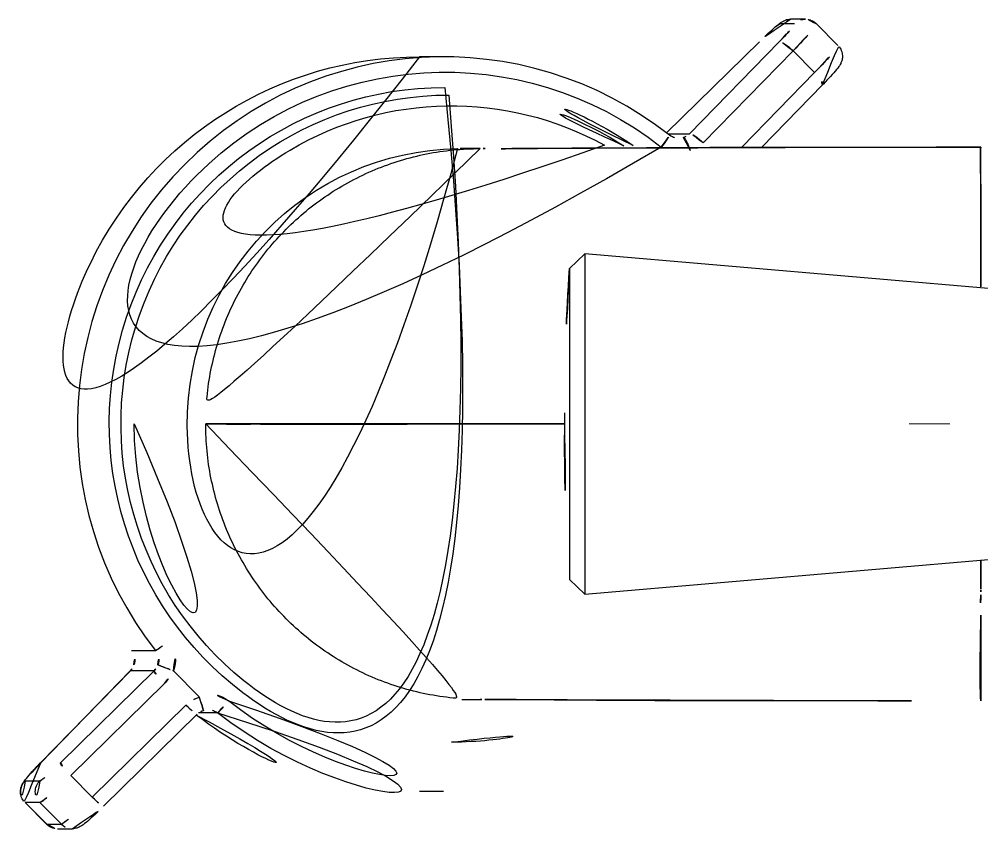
# Model space of a CAD drawing. Extents: x 16296677672 to 16296678106, y -37409616503 to -37409616185.
# Drawn here: x 16296677874.61 to 16296677906.05, y -37409616289.19 to -37409616262.74 of the extents above; entities that cross this region are included whole.
import ezdxf

# ---------------------------------------------------------------- set-up
doc = ezdxf.new("R2010")
doc.units = 0
doc.header["$LTSCALE"] = 10
doc.header["$MEASUREMENT"] = 0
doc.linetypes.add('CENTER', pattern=[2, 1.25, -0.25, 0.25, -0.25])
doc.layers.add('DIM & TEXT', color=4, linetype='CONTINUOUS', lineweight=9)
doc.layers.add('DWG', color=7, linetype='CONTINUOUS')

msp = doc.modelspace()

# ---------------------------------------------------------------- linework, layer by layer
at = {"layer": 'DIM & TEXT', "color": 1, "linetype": 'CENTER'}
msp.add_line((16296678000.009661, -37409616275.965424), (16296677903.68092, -37409616275.965424), dxfattribs=at)
at = {"layer": 'DWG', "color": 0}
for p, q in [((16296677899.936741, -37409616262.883949), (16296677899.460991, -37409616262.883949)), ((16296677900.28895, -37409616262.737503), (16296677899.8132, -37409616262.737503)), ((16296677900.647209, -37409616262.885971), (16296677900.641159, -37409616262.883949)), ((16296677901.351629, -37409616263.593079), (16296677900.647209, -37409616262.885971)), ((16296677898.78801, -37409616263.471893), (16296677895.756451, -37409616266.453537)), ((16296677898.786409, -37409616263.474808), (16296677895.757191, -37409616266.454163)), ((16296677896.49881, -37409616266.483353), (16296677899.434099, -37409616263.474808)), ((16296677898.78801, -37409616263.471893), (16296677898.786409, -37409616263.474808)), ((16296677888.468201, -37409616263.965424), (16296677887.6838, -37409616263.965424)), ((16296677899.887199, -37409616263.770233), (16296677896.9519, -37409616266.778793)), ((16296677900.59161, -37409616264.477341), (16296677899.887199, -37409616263.770233)), ((16296677898.21196, -37409616266.916382), (16296677900.59161, -37409616264.477341)), ((16296677898.86729, -37409616266.915413), (16296677900.84861, -37409616264.884644)), ((16296677895.79483, -37409616266.483353), (16296677896.49881, -37409616266.483353)), ((16296677889.667231, -37409616266.965424), (16296677889.064369, -37409616266.965424)), ((16296677893.088949, -37409616270.400574), (16296677892.584181, -37409616270.884506)), ((16296677915.796591, -37409616272.365227), (16296677893.088949, -37409616270.400574)), ((16296677893.088949, -37409616270.400574), (16296677893.088949, -37409616281.530281)), ((16296677892.584181, -37409616270.884506), (16296677892.584181, -37409616281.046333)), ((16296677892.422819, -37409616275.603683), (16296677892.422819, -37409616276.327164)), ((16296677893.088949, -37409616281.530281), (16296677915.79727, -37409616279.565552)), ((16296677892.584181, -37409616281.046333), (16296677893.088949, -37409616281.530281)), ((16296677878.277531, -37409616283.371147), (16296677879.061939, -37409616283.371147)), ((16296677878.238689, -37409616284.037666), (16296677875.3034, -37409616287.046211)), ((16296677878.24437, -37409616284.033279), (16296677875.309071, -37409616287.041817)), ((16296677875.95676, -37409616287.041817), (16296677879.015659, -37409616284.033279)), ((16296677878.24437, -37409616284.033279), (16296677878.238689, -37409616284.037666)), ((16296677879.015659, -37409616284.033279), (16296677878.24437, -37409616284.033279)), ((16296677879.64476, -37409616284.035088), (16296677880.47282, -37409616284.866318)), ((16296677879.352949, -37409616284.444962), (16296677876.29405, -37409616287.453506)), ((16296677889.064369, -37409616284.965424), (16296677889.667231, -37409616284.965424)), ((16296677876.99847, -37409616288.160606), (16296677880.057369, -37409616285.152061)), ((16296677877.363991, -37409616288.458961), (16296677880.42289, -37409616285.450417)), ((16296677880.42289, -37409616285.450417), (16296677880.4245, -37409616285.447487)), ((16296677881.090651, -37409616285.407623), (16296677880.47105, -37409616285.407623)), ((16296677875.309071, -37409616287.041817), (16296677875.3034, -37409616287.046211)), ((16296677876.29405, -37409616287.453506), (16296677876.99847, -37409616288.160606)), ((16296677874.806431, -37409616287.632683), (16296677875.282181, -37409616287.632683)), ((16296677887.6838, -37409616287.965424), (16296677888.468201, -37409616287.965424)), ((16296677874.800369, -37409616288.337769), (16296677875.504789, -37409616289.044884)), ((16296677874.800369, -37409616288.337769), (16296677874.806431, -37409616288.33979)), ((16296677874.806431, -37409616288.33979), (16296677875.510851, -37409616289.046898)), ((16296677875.282181, -37409616288.33979), (16296677874.806431, -37409616288.33979)), ((16296677875.282181, -37409616288.33979), (16296677875.986601, -37409616289.046898)), ((16296677875.504789, -37409616289.044884), (16296677875.510851, -37409616289.046898)), ((16296677875.510851, -37409616289.046898), (16296677875.986601, -37409616289.046898)), ((16296677875.86306, -37409616289.193336), (16296677876.33881, -37409616289.193336))]:
    msp.add_line(p, q, dxfattribs=at)
for centre, start, end in [((16296677961.51082, -37409616275.603683), 176.08330291, 180), ((16296677961.51082, -37409616276.327164), 180, 183.91669709)]:
    msp.add_arc(centre, 69.088, start, end, dxfattribs=at)
for centre, major_axis, ratio, start_param, end_param in [((16296677888.468201, -37409616275.965424), (0, -12), 0.996194698, 2.476484373, 5.377497261), ((16296677898.75658, -37409616263.591057), (-0.708453, -0.705758), 0.061628417, 3.203377741, 4.609025391), ((16296677899.23233, -37409616263.591057), (-0.708453, -0.705758), 0.061628417, 1.797730092, 3.203377741), ((16296677899.8132, -37409616263.237503), (0, 0.5), 0.996194698, 6.283184516, 7.068583471), ((16296677899.58453, -37409616263.944611), (1.06268, 1.058636), 0.061628417, 4.939322745, 6.28316951), ((16296677900.28895, -37409616263.237503), (0, 0.5), 0.996194698, 6.283184516, 7.068583471), ((16296677900.28895, -37409616263.237503), (0, 0.5), 0.996194698, 5.497787144, 6.283186098), ((16296677888.51178, -37409616275.965424), (0, 11.5), 0.996194698, 5.618077026, 8.519089915), ((16296677899.78631, -37409616263.828362), (0.357883, -0.34917), 0.224563295, 1.507510399, 3.078306726), ((16296677900.28895, -37409616264.651718), (-1.06268, -1.058636), 0.061628417, 1.797730092, 3.141576856), ((16296677887.6838, -37409616275.965424), (0, 12), 0.996194698, 0.000039545, 2.235904608), ((16296677900.490721, -37409616264.535469), (0.357883, -0.34917), 0.224563295, 0.000010678, 1.507510399), ((16296677888.51178, -37409616275.965424), (0, 11), 0.996194698, 0, 3.74399304), ((16296677888.64468, -37409616275.965424), (0, 10.75), 0.996194698, 0, 3.699814437), ((16296677888.728621, -37409616275.965424), (0, -10.4), 0.996194698, 2.638348764, 4.71238892), ((16296677888.64468, -37409616275.965424), (0, 10.75), 0.996194698, 5.720152997, 6.283185307), ((16296677888.51178, -37409616275.965424), (0, 11), 0.996194698, 5.687460816, 6.283185307), ((16296677896.851021, -37409616266.836906), (0.357883, -0.34917), 0.224563295, 1.507510399, 3.078306726), ((16296677895.538361, -37409616266.916649), (0.3093, 0.392853), 0.068578493, 4.766329737, 6.337126064), ((16296677896.153151, -37409616266.129799), (0, 0.5), 0.996194698, 2.476484373, 3.459043852), ((16296677896.146601, -37409616266.129799), (0.174746, -0.470501), 0.968264327, 6.255419026, 6.723365991), ((16296677889.064369, -37409616275.965424), (0, -9), 0.996194698, 3.1566134, 6.283185307), ((16296677889.064369, -37409616275.965424), (0, -9), 0.996194698, 3.141592691, 3.1566134), ((16296677888.728621, -37409616275.965424), (0, -10.4), 0.996194698, 4.712389016, 6.283185307), ((16296677879.453859, -37409616283.062576), (-0.393995, -0.307844), 0.053787673, 0.068732015, 1.639528342), ((16296677878.713579, -37409616283.679733), (0, -1), 0.996194698, 1.207494444, 2.235904608), ((16296677877.885599, -37409616283.679733), (0, 0.5), 0.996194698, 4.394937782, 5.377497261), ((16296677878.67001, -37409616283.679733), (0, -0.5), 0.996194698, 1.253345128, 2.235904608), ((16296677877.89216, -37409616283.679733), (0.174746, -0.470501), 0.968264327, 0.440180683, 0.908127648), ((16296677879.36787, -37409616284.386833), (-0.350607, 0.356475), 0.102983504, 0.061997552, 1.632793878), ((16296677878.66345, -37409616283.679733), (-0.462512, -0.216876), 0.974063908, 1.907542301, 2.375489266), ((16296677878.64854, -37409616283.737846), (-0.884829, -0.485587), 0.98797479, 1.849159951, 2.353946184), ((16296677880.761789, -37409616285.859169), (-0.884829, -0.485587), 0.98797479, 4.485966373, 4.990752605), ((16296677880.82683, -37409616285.801048), (0, -1), 0.996194698, 2.476484373, 3.504894537), ((16296677888.51178, -37409616275.965424), (0, 11.5), 0.996194698, 2.476484373, 3.803924399), ((16296677880.07229, -37409616285.093941), (-0.350607, 0.356475), 0.102983504, 1.632793878, 3.141568271), ((16296677880.776699, -37409616285.801048), (-0.462512, -0.216876), 0.974063908, 4.58118799, 5.049134955), ((16296677880.783251, -37409616285.801048), (0, -0.5), 0.996194698, 2.476484373, 3.459043852), ((16296677881.39805, -37409616285.014198), (0.3093, 0.392853), 0.068578493, 3.19553341, 4.766329737), ((16296677887.6838, -37409616275.965424), (0, 12), 0.996194698, 2.485957953, 3.141632198), ((16296677888.468201, -37409616275.965424), (0, -12), 0.996194698, 5.618077026, 6.999049851), ((16296677888.728621, -37409616275.965424), (0, -10.4), 0.996194698, 0, 0.502556666), ((16296677875.510851, -37409616286.925583), (-0.708453, -0.705758), 0.061628417, 4.939322745, 6.344970395), ((16296677876.308969, -37409616287.395378), (-0.350607, 0.356475), 0.102983504, 0.061997552, 1.632793878), ((16296677875.986601, -37409616286.925583), (-0.708453, -0.705758), 0.061628417, 0.061785088, 1.467432737), ((16296677875.15864, -37409616287.986237), (0, 0.5), 0.996194698, 0.785398163, 2.35619449), ((16296677875.63439, -37409616287.986237), (0, 0.5), 0.996194698, 0.785398163, 2.35619449), ((16296677876.33881, -37409616287.279129), (1.06268, 1.058636), 0.061628417, 3.203377741, 4.609025391), ((16296677877.01339, -37409616288.102493), (-0.350607, 0.356475), 0.102983504, 1.632793878, 3.141568271), ((16296677877.043221, -37409616287.986237), (-1.06268, -1.058636), 0.061628417, 0.061785088, 1.467432737), ((16296677875.86306, -37409616288.693336), (0, 0.5), 0.996194698, 2.35619449, 3.141593445), ((16296677876.33881, -37409616288.693336), (0, 0.5), 0.996194698, 2.35619449, 3.144831767)]:
    msp.add_ellipse(centre, major_axis=major_axis, ratio=ratio, start_param=start_param, end_param=end_param, dxfattribs=at)
for points, knots in [([(16296677899.8132, -37409616262.737503), (16296677899.75675, -37409616262.739777), (16296677899.67614, -37409616262.751106), (16296677899.58094, -37409616262.790337), (16296677899.513371, -37409616262.828331), (16296677899.415279, -37409616262.896446), (16296677899.265631, -37409616263.02137), (16296677899.02363, -37409616263.243042), (16296677898.861561, -37409616263.39959), (16296677898.78801, -37409616263.471893)], [0, 0, 0, 0, 0.099485616, 0.158964872, 0.220172586, 0.313944886, 0.573540286, 0.816602252, 1, 1, 1, 1]), ([(16296677900.64127, -37409616262.891006), (16296677900.615299, -37409616262.860153), (16296677900.54711, -37409616262.797211), (16296677900.41881, -37409616262.748253), (16296677900.328171, -37409616262.737534), (16296677900.28895, -37409616262.737503)], [0, 0, 0, 0, 0.29412579, 0.705804519, 1, 1, 1, 1]), ([(16296677900.84861, -37409616264.884644), (16296677900.899891, -37409616264.832069), (16296677901.03549, -37409616264.691177), (16296677901.238689, -37409616264.468887), (16296677901.358061, -37409616264.324608), (16296677901.434999, -37409616264.207932), (16296677901.483801, -37409616264.090874), (16296677901.50633, -37409616263.955162), (16296677901.483681, -37409616263.795692), (16296677901.42206, -37409616263.661942), (16296677901.357121, -37409616263.604424), (16296677901.334551, -37409616263.588051)], [0, 0, 0, 0, 0.114560267, 0.321718393, 0.548859128, 0.645353023, 0.706151652, 0.779284716, 0.863887437, 0.957581166, 1, 1, 1, 1]), ([(16296677896.530399, -37409616267.032562), (16296677896.52026, -37409616267.002792), (16296677896.50989, -37409616266.97377), (16296677896.493999, -37409616266.93132), (16296677896.488649, -37409616266.917351), (16296677896.47784, -37409616266.889778), (16296677896.472349, -37409616266.876106), (16296677896.455999, -37409616266.836411), (16296677896.445221, -37409616266.811531), (16296677896.429239, -37409616266.776558), (16296677896.423941, -37409616266.765289), (16296677896.413401, -37409616266.743561), (16296677896.408199, -37409616266.73317), (16296677896.392981, -37409616266.703819), (16296677896.38328, -37409616266.686493), (16296677896.3694, -37409616266.663834), (16296677896.364861, -37409616266.656799), (16296677896.356119, -37409616266.644073), (16296677896.351931, -37409616266.638367), (16296677896.33989, -37409616266.623268), (16296677896.332581, -37409616266.615807), (16296677896.32267, -37409616266.608582), (16296677896.31955, -37409616266.60685), (16296677896.315201, -37409616266.605309), (16296677896.31311, -37409616266.60479), (16296677896.31114, -37409616266.604683), (16296677896.30986, -37409616266.604683), (16296677896.30924, -37409616266.604729), (16296677896.30863, -37409616266.604813)], [0, 0, 0, 0, 0.125, 0.125, 0.1875, 0.1875, 0.25, 0.25, 0.375, 0.375, 0.4375, 0.4375, 0.5, 0.5, 0.625, 0.625, 0.6875, 0.6875, 0.75, 0.75, 0.875, 0.875, 0.9375, 0.9375, 0.96875, 0.984375, 0.984375, 1, 1, 1, 1]), ([(16296677889.667231, -37409616266.965424), (16296677889.373831, -37409616266.965424), (16296677889.080429, -37409616266.979889), (16296677888.496441, -37409616267.037628), (16296677888.20587, -37409616267.080887), (16296677887.630329, -37409616267.195824), (16296677887.345381, -37409616267.267464), (16296677886.78384, -37409616267.438454), (16296677886.507259, -37409616267.537804), (16296677885.96512, -37409616267.763206), (16296677885.43401, -37409616268.015373), (16296677884.67812, -37409616268.470169), (16296677883.97028, -37409616268.997147), (16296677883.317301, -37409616269.591232), (16296677882.72547, -37409616270.246696), (16296677882.2005, -37409616270.957253), (16296677881.747431, -37409616271.716026), (16296677881.496241, -37409616272.249168), (16296677881.271681, -37409616272.793381), (16296677881.17271, -37409616273.071022), (16296677881.002371, -37409616273.634697), (16296677880.93099, -37409616273.920753), (16296677880.816509, -37409616274.498466), (16296677880.773411, -37409616274.790161), (16296677880.715891, -37409616275.376373), (16296677880.701481, -37409616275.670898), (16296677880.701481, -37409616275.965424)], [0, 0, 0, 0, 0.0625, 0.0625, 0.125, 0.125, 0.1875, 0.1875, 0.25, 0.25, 0.3125, 0.375, 0.4375, 0.5, 0.5625, 0.625, 0.6875, 0.75, 0.75, 0.8125, 0.8125, 0.875, 0.875, 0.9375, 0.9375, 1, 1, 1, 1]), ([(16296677906.015751, -37409616266.916763), (16296677905.451521, -37409616266.915947), (16296677904.29406, -37409616266.914558), (16296677902.673031, -37409616266.915382), (16296677901.24736, -37409616266.913719), (16296677899.76099, -37409616266.913643), (16296677898.17528, -37409616266.913979), (16296677896.82093, -37409616266.925827), (16296677895.725451, -37409616266.932426), (16296677894.85578, -37409616266.935478), (16296677893.88591, -37409616266.93634), (16296677892.940109, -37409616266.942192), (16296677892.029819, -37409616266.950417), (16296677891.156691, -37409616266.961533), (16296677890.366091, -37409616266.970306), (16296677889.984369, -37409616266.968697), (16296677889.832291, -37409616266.966408)], [0, 0, 0, 0, 0.07257075, 0.149469306, 0.210895954, 0.259772498, 0.34851144, 0.430474003, 0.474270611, 0.520915661, 0.571435645, 0.63269893, 0.707467713, 0.796434067, 0.898345175, 1, 1, 1, 1]), ([(16296677906.013901, -37409616266.981003), (16296677906.013889, -37409616266.982323), (16296677906.013849, -37409616266.985832), (16296677906.01379, -37409616266.99173), (16296677906.01372, -37409616266.998802), (16296677906.013651, -37409616267.006203), (16296677906.01359, -37409616267.013931), (16296677906.013531, -37409616267.021988), (16296677906.01347, -37409616267.03038), (16296677906.01342, -37409616267.039108), (16296677906.013359, -37409616267.048157), (16296677906.013321, -37409616267.057564), (16296677906.013269, -37409616267.067299), (16296677906.013229, -37409616267.077377), (16296677906.013189, -37409616267.087791), (16296677906.013149, -37409616267.098541), (16296677906.013121, -37409616267.109642), (16296677906.01309, -37409616267.121094), (16296677906.01306, -37409616267.132874), (16296677906.013041, -37409616267.145012), (16296677906.01302, -37409616267.157494), (16296677906.013, -37409616267.170326), (16296677906.012991, -37409616267.18351), (16296677906.01298, -37409616267.197037), (16296677906.01297, -37409616267.21093), (16296677906.01297, -37409616267.225166), (16296677906.01297, -37409616267.239769), (16296677906.01298, -37409616267.254723), (16296677906.012991, -37409616267.270027), (16296677906.013, -37409616267.285698), (16296677906.01301, -37409616267.301727), (16296677906.013029, -37409616267.31813), (16296677906.01306, -37409616267.334892), (16296677906.013081, -37409616267.35202), (16296677906.013109, -37409616267.369507), (16296677906.013149, -37409616267.387383), (16296677906.01318, -37409616267.405617), (16296677906.013229, -37409616267.424232), (16296677906.013269, -37409616267.443222), (16296677906.013321, -37409616267.462593), (16296677906.013371, -37409616267.48233), (16296677906.01343, -37409616267.502457), (16296677906.013491, -37409616267.522957), (16296677906.01355, -37409616267.543854), (16296677906.01362, -37409616267.565132), (16296677906.013691, -37409616267.5868), (16296677906.01376, -37409616267.608856), (16296677906.01384, -37409616267.631302), (16296677906.01392, -37409616267.654137), (16296677906.014, -37409616267.677361), (16296677906.01409, -37409616267.700981), (16296677906.014179, -37409616267.724998), (16296677906.014271, -37409616267.749397), (16296677906.01436, -37409616267.774208), (16296677906.01446, -37409616267.799408), (16296677906.014561, -37409616267.824997), (16296677906.01466, -37409616267.851013), (16296677906.014759, -37409616267.877403), (16296677906.01486, -37409616267.904198), (16296677906.014971, -37409616267.931396), (16296677906.015079, -37409616267.958992), (16296677906.015181, -37409616267.986992), (16296677906.015289, -37409616268.015404), (16296677906.0154, -37409616268.044212), (16296677906.015511, -37409616268.073433), (16296677906.015619, -37409616268.103058), (16296677906.015739, -37409616268.133087), (16296677906.01585, -37409616268.163544), (16296677906.015961, -37409616268.194397), (16296677906.016069, -37409616268.22567), (16296677906.01618, -37409616268.257347), (16296677906.016291, -37409616268.289452), (16296677906.016399, -37409616268.321968), (16296677906.0165, -37409616268.354897), (16296677906.016609, -37409616268.38826), (16296677906.01671, -37409616268.422043), (16296677906.016809, -37409616268.45623), (16296677906.016911, -37409616268.490852), (16296677906.017, -37409616268.525887), (16296677906.01709, -37409616268.561363), (16296677906.017179, -37409616268.597252), (16296677906.017269, -37409616268.633583), (16296677906.017349, -37409616268.670326), (16296677906.01742, -37409616268.707497), (16296677906.01749, -37409616268.74511), (16296677906.017559, -37409616268.78315), (16296677906.01762, -37409616268.821617), (16296677906.017679, -37409616268.860527), (16296677906.017719, -37409616268.899872), (16296677906.017759, -37409616268.939636), (16296677906.017799, -37409616268.979858), (16296677906.01782, -37409616269.020508), (16296677906.017839, -37409616269.0616), (16296677906.017851, -37409616269.103127), (16296677906.017851, -37409616269.145103), (16296677906.017839, -37409616269.203407), (16296677906.01782, -37409616269.278473), (16296677906.01778, -37409616269.370872), (16296677906.017731, -37409616269.464256), (16296677906.01767, -37409616269.558578), (16296677906.017611, -37409616269.653801), (16296677906.01754, -37409616269.749893), (16296677906.01746, -37409616269.846809), (16296677906.017389, -37409616269.944519), (16296677906.017309, -37409616270.042992), (16296677906.017229, -37409616270.142181), (16296677906.017151, -37409616270.242073), (16296677906.017071, -37409616270.342613), (16296677906.017, -37409616270.443764), (16296677906.01692, -37409616270.545509), (16296677906.016859, -37409616270.64782), (16296677906.01679, -37409616270.750664), (16296677906.016729, -37409616270.853989), (16296677906.01667, -37409616270.957787), (16296677906.016609, -37409616271.062019), (16296677906.01656, -37409616271.166656), (16296677906.01651, -37409616271.271683), (16296677906.01647, -37409616271.377052), (16296677906.016439, -37409616271.450867), (16296677906.01642, -37409616271.489464), (16296677906.01642, -37409616271.492668)], [0, 0, 0, 0, 0.003943197, 0.010280447, 0.016628885, 0.02298855, 0.029359482, 0.03574172, 0.042135303, 0.048540269, 0.054956655, 0.061384499, 0.067823835, 0.074274701, 0.080737131, 0.087211158, 0.093696817, 0.10019414, 0.10670316, 0.113223908, 0.119756414, 0.126300708, 0.132856821, 0.139424779, 0.146004611, 0.152596343, 0.159200012, 0.165815671, 0.172443378, 0.179083193, 0.185735173, 0.192399382, 0.199075882, 0.205764736, 0.212466009, 0.21917977, 0.225906087, 0.232645029, 0.23939667, 0.246161081, 0.252938339, 0.25972852, 0.266531704, 0.273347972, 0.280177404, 0.287020082, 0.293876086, 0.300745498, 0.307628399, 0.314524868, 0.321434986, 0.328358834, 0.33529649, 0.342248033, 0.349213543, 0.356193098, 0.363186774, 0.370194648, 0.377216797, 0.384253296, 0.391304218, 0.398369627, 0.405449581, 0.412544136, 0.419653351, 0.426777284, 0.433915995, 0.441069546, 0.448237997, 0.455421411, 0.46261985, 0.46983338, 0.477062064, 0.48430597, 0.491565164, 0.498839714, 0.50612969, 0.513435162, 0.520756201, 0.528092879, 0.535445271, 0.54281345, 0.550197494, 0.557597479, 0.565013484, 0.572445589, 0.579893875, 0.587358425, 0.594839323, 0.602336654, 0.609850505, 0.617380965, 0.624928126, 0.63249211, 0.640073059, 0.647671114, 0.663836984, 0.679912828, 0.695899989, 0.711799765, 0.72761341, 0.743342133, 0.758987104, 0.774549451, 0.790030266, 0.805430603, 0.820751483, 0.83599389, 0.851158779, 0.86624703, 0.881259304, 0.896196198, 0.911058308, 0.925846227, 0.940560541, 0.955201837, 0.969770693, 0.984267683, 0.998693377, 1, 1, 1, 1]), ([(16296677906.01577, -37409616266.916451), (16296677906.01576, -37409616266.916443), (16296677906.01573, -37409616266.916367), (16296677906.015671, -37409616266.916313), (16296677906.015579, -37409616266.916519), (16296677906.01549, -37409616266.91703), (16296677906.0154, -37409616266.917839), (16296677906.01531, -37409616266.918953), (16296677906.015209, -37409616266.920357), (16296677906.01512, -37409616266.922073), (16296677906.01503, -37409616266.924088), (16296677906.01494, -37409616266.926407), (16296677906.014851, -37409616266.929031), (16296677906.014759, -37409616266.931969), (16296677906.014669, -37409616266.935211), (16296677906.01458, -37409616266.938766), (16296677906.01449, -37409616266.942627), (16296677906.01441, -37409616266.946823), (16296677906.01432, -37409616266.951309), (16296677906.01424, -37409616266.956123), (16296677906.01416, -37409616266.96125), (16296677906.01408, -37409616266.966698), (16296677906.014009, -37409616266.972473), (16296677906.01395, -37409616266.977303), (16296677906.01391, -37409616266.980186), (16296677906.013901, -37409616266.981003)], [0, 0, 0, 0, 0.002152174, 0.048027837, 0.093979733, 0.1400083, 0.186113979, 0.232297214, 0.278558449, 0.324898124, 0.371316631, 0.417814318, 0.464391529, 0.511048608, 0.557785896, 0.604603731, 0.651502452, 0.698482393, 0.745543886, 0.792687261, 0.839912845, 0.88722096, 0.934611928, 0.982086066, 1, 1, 1, 1]), ([(16296677880.701481, -37409616275.965424), (16296677880.701481, -37409616276.259949), (16296677880.715891, -37409616276.554466), (16296677880.773411, -37409616277.140694), (16296677880.816509, -37409616277.432373), (16296677880.93099, -37409616278.010101), (16296677881.002371, -37409616278.296143), (16296677881.17271, -37409616278.859833), (16296677881.271681, -37409616279.137466), (16296677881.496241, -37409616279.681679), (16296677881.747431, -37409616280.214813), (16296677882.2005, -37409616280.973587), (16296677882.72547, -37409616281.684143), (16296677883.317301, -37409616282.339607), (16296677883.97028, -37409616282.933701), (16296677884.67812, -37409616283.460678), (16296677885.43401, -37409616283.915466), (16296677885.96512, -37409616284.167633), (16296677886.507259, -37409616284.393051), (16296677886.78384, -37409616284.492393), (16296677887.345381, -37409616284.663383), (16296677887.630329, -37409616284.735031), (16296677888.20587, -37409616284.849953), (16296677888.496441, -37409616284.893219), (16296677889.080429, -37409616284.950958), (16296677889.373831, -37409616284.965424), (16296677889.667231, -37409616284.965424)], [0, 0, 0, 0, 0.0625, 0.0625, 0.125, 0.125, 0.1875, 0.1875, 0.25, 0.25, 0.3125, 0.375, 0.4375, 0.5, 0.5625, 0.625, 0.6875, 0.75, 0.75, 0.8125, 0.8125, 0.875, 0.875, 0.9375, 0.9375, 1, 1, 1, 1]), ([(16296677892.417601, -37409616275.965408), (16296677892.363199, -37409616275.965393), (16296677892.09906, -37409616275.965363), (16296677891.63344, -37409616275.965401), (16296677891.0319, -37409616275.965393), (16296677890.4519, -37409616275.965431), (16296677889.893551, -37409616275.965508), (16296677889.356939, -37409616275.965553), (16296677888.882561, -37409616275.965477), (16296677888.46394, -37409616275.965523), (16296677888.09494, -37409616275.965584), (16296677887.7335, -37409616275.965523), (16296677887.433241, -37409616275.965569), (16296677887.19014, -37409616275.965714), (16296677887.000891, -37409616275.96582), (16296677886.81315, -37409616275.965927), (16296677886.62702, -37409616275.966026), (16296677886.4426, -37409616275.96611), (16296677886.259979, -37409616275.966148), (16296677886.01487, -37409616275.96608), (16296677885.70776, -37409616275.966408), (16296677885.341909, -37409616275.967461), (16296677884.97706, -37409616275.968651), (16296677884.6154, -37409616275.969841), (16296677884.258921, -37409616275.970657), (16296677883.909691, -37409616275.970871), (16296677883.56986, -37409616275.970383), (16296677883.24161, -37409616275.969254), (16296677882.927139, -37409616275.967712), (16296677882.628389, -37409616275.96624), (16296677882.417509, -37409616275.965508), (16296677882.27844, -37409616275.965469), (16296677882.201571, -37409616275.965584), (16296677882.12019, -37409616275.965729), (16296677882.034889, -37409616275.965897), (16296677881.946301, -37409616275.966026), (16296677881.855049, -37409616275.966133), (16296677881.76182, -37409616275.966148), (16296677881.667271, -37409616275.966087), (16296677881.572109, -37409616275.96595), (16296677881.47703, -37409616275.965767), (16296677881.38273, -37409616275.965607), (16296677881.308809, -37409616275.965607), (16296677881.253889, -37409616275.965622), (16296677881.217211, -37409616275.965553), (16296677881.182249, -37409616275.965439), (16296677881.148939, -37409616275.965286), (16296677881.11721, -37409616275.965134), (16296677881.087, -37409616275.964943), (16296677881.058241, -37409616275.964767), (16296677881.03088, -37409616275.964607), (16296677881.00485, -37409616275.964462), (16296677880.98011, -37409616275.96434), (16296677880.956591, -37409616275.964249), (16296677880.93424, -37409616275.964188), (16296677880.913031, -37409616275.964157), (16296677880.8929, -37409616275.964157), (16296677880.8738, -37409616275.964203), (16296677880.8557, -37409616275.964256), (16296677880.838539, -37409616275.964333), (16296677880.82229, -37409616275.964432), (16296677880.80691, -37409616275.964546), (16296677880.79236, -37409616275.964684), (16296677880.778589, -37409616275.964821), (16296677880.765591, -37409616275.964973), (16296677880.7533, -37409616275.965111), (16296677880.741699, -37409616275.96524), (16296677880.730749, -37409616275.965347), (16296677880.72044, -37409616275.965446), (16296677880.71069, -37409616275.965523), (16296677880.704519, -37409616275.96553), (16296677880.70149, -37409616275.96553)], [0, 0, 0, 0, 0.007491784, 0.036453037, 0.064954207, 0.093009691, 0.120636056, 0.147842307, 0.174635921, 0.194701387, 0.214825686, 0.235011517, 0.255260914, 0.26640292, 0.277627499, 0.288935261, 0.300326844, 0.311802853, 0.323362195, 0.335004678, 0.359172839, 0.384387218, 0.410658202, 0.43798616, 0.466364633, 0.495784425, 0.526224018, 0.557645915, 0.589992689, 0.623183736, 0.657167648, 0.66632602, 0.676380652, 0.687327803, 0.699163689, 0.711884533, 0.72548662, 0.739966364, 0.755320398, 0.771545715, 0.788639967, 0.806601618, 0.825431142, 0.833617931, 0.841657191, 0.84954943, 0.857295132, 0.864894752, 0.872348717, 0.879657417, 0.886821215, 0.89384044, 0.900715393, 0.907446384, 0.914033791, 0.920477773, 0.926778457, 0.93293596, 0.9389504, 0.944821893, 0.950550546, 0.956136462, 0.961579736, 0.966880457, 0.972038705, 0.977054555, 0.981928075, 0.986659328, 0.991248368, 0.995695244, 1, 1, 1, 1]), ([(16296677906.01755, -37409616280.41964), (16296677906.01755, -37409616280.431976), (16296677906.017559, -37409616280.458412), (16296677906.01759, -37409616280.498817), (16296677906.017611, -37409616280.540871), (16296677906.01763, -37409616280.582802), (16296677906.017651, -37409616280.624611), (16296677906.017679, -37409616280.666298), (16296677906.0177, -37409616280.707863), (16296677906.017719, -37409616280.749313), (16296677906.01774, -37409616280.790627), (16296677906.017759, -37409616280.831818), (16296677906.01778, -37409616280.872887), (16296677906.01779, -37409616280.913834), (16296677906.017811, -37409616280.954651), (16296677906.017811, -37409616280.995338), (16296677906.01782, -37409616281.035896), (16296677906.01782, -37409616281.076332), (16296677906.01782, -37409616281.116638), (16296677906.01782, -37409616281.156807), (16296677906.017811, -37409616281.196854), (16296677906.017799, -37409616281.236763), (16296677906.017771, -37409616281.276543), (16296677906.01775, -37409616281.316193), (16296677906.017719, -37409616281.355713), (16296677906.017691, -37409616281.381927), (16296677906.017679, -37409616281.395042)], [0, 0, 0, 0, 0.036472616, 0.0781816, 0.119903526, 0.161638873, 0.203388126, 0.245151777, 0.286930322, 0.328724263, 0.370534145, 0.412360551, 0.454204068, 0.496065286, 0.537944801, 0.579843212, 0.621761121, 0.66369913, 0.705657848, 0.747637883, 0.789639844, 0.831664343, 0.873711994, 0.915783411, 0.957879207, 1, 1, 1, 1]), ([(16296677906.017691, -37409616282.215012), (16296677906.017691, -37409616282.226189), (16296677906.017679, -37409616282.248627), (16296677906.01762, -37409616282.282204), (16296677906.017521, -37409616282.315857), (16296677906.01738, -37409616282.349617), (16296677906.01721, -37409616282.383438), (16296677906.01701, -37409616282.417328), (16296677906.016769, -37409616282.451286), (16296677906.0165, -37409616282.485313), (16296677906.016199, -37409616282.519386), (16296677906.015881, -37409616282.553513), (16296677906.01553, -37409616282.587677), (16296677906.01516, -37409616282.621902), (16296677906.014759, -37409616282.656151), (16296677906.014351, -37409616282.69043), (16296677906.01391, -37409616282.724739), (16296677906.01346, -37409616282.759071), (16296677906.012991, -37409616282.793411), (16296677906.01251, -37409616282.827766), (16296677906.01202, -37409616282.862129), (16296677906.011511, -37409616282.896477), (16296677906.011, -37409616282.930832), (16296677906.010481, -37409616282.965172), (16296677906.009951, -37409616282.999496), (16296677906.00942, -37409616283.033791), (16296677906.00889, -37409616283.068062), (16296677906.00836, -37409616283.102287), (16296677906.00782, -37409616283.13649), (16296677906.00729, -37409616283.170631), (16296677906.006769, -37409616283.204727), (16296677906.006241, -37409616283.238762), (16296677906.00573, -37409616283.272728), (16296677906.00522, -37409616283.306618), (16296677906.004721, -37409616283.340439), (16296677906.00423, -37409616283.374168), (16296677906.00375, -37409616283.407806), (16296677906.003281, -37409616283.441353), (16296677906.002831, -37409616283.474777), (16296677906.00239, -37409616283.50811), (16296677906.001961, -37409616283.541321), (16296677906.001551, -37409616283.574402), (16296677906.00116, -37409616283.607353), (16296677906.00078, -37409616283.640167), (16296677906.00042, -37409616283.672829), (16296677906.00009, -37409616283.705353), (16296677905.999769, -37409616283.737694), (16296677905.999479, -37409616283.769867), (16296677905.999201, -37409616283.80188), (16296677905.998949, -37409616283.833702), (16296677905.99873, -37409616283.865334), (16296677905.998529, -37409616283.896759), (16296677905.99835, -37409616283.927979), (16296677905.998199, -37409616283.958977), (16296677905.99807, -37409616283.989761), (16296677905.997971, -37409616284.020309), (16296677905.9979, -37409616284.050613), (16296677905.99786, -37409616284.080658), (16296677905.997841, -37409616284.110443), (16296677905.99785, -37409616284.139961), (16296677905.99789, -37409616284.169197), (16296677905.997959, -37409616284.198143), (16296677905.998051, -37409616284.226791), (16296677905.99818, -37409616284.255127), (16296677905.998329, -37409616284.28315), (16296677905.99851, -37409616284.310837), (16296677905.99872, -37409616284.338203), (16296677905.99896, -37409616284.365196), (16296677905.99922, -37409616284.391838), (16296677905.99951, -37409616284.418114), (16296677905.99983, -37409616284.444), (16296677906.000179, -37409616284.469498), (16296677906.000549, -37409616284.494598), (16296677906.00095, -37409616284.519287), (16296677906.001369, -37409616284.543541), (16296677906.00182, -37409616284.567368), (16296677906.002279, -37409616284.590736), (16296677906.002769, -37409616284.61364), (16296677906.003281, -37409616284.636063), (16296677906.003811, -37409616284.657997), (16296677906.00436, -37409616284.67942), (16296677906.004919, -37409616284.700333), (16296677906.005489, -37409616284.720703), (16296677906.006081, -37409616284.740517), (16296677906.00668, -37409616284.759789), (16296677906.00729, -37409616284.778473), (16296677906.0079, -37409616284.79657), (16296677906.00852, -37409616284.814056), (16296677906.00915, -37409616284.830917), (16296677906.009769, -37409616284.84716), (16296677906.010389, -37409616284.862747), (16296677906.011009, -37409616284.877678), (16296677906.01162, -37409616284.891922), (16296677906.01222, -37409616284.905479), (16296677906.0128, -37409616284.918327), (16296677906.013371, -37409616284.93045), (16296677906.013929, -37409616284.941841), (16296677906.01445, -37409616284.952469), (16296677906.014959, -37409616284.962334), (16296677906.01543, -37409616284.971413), (16296677906.015869, -37409616284.979691), (16296677906.016279, -37409616284.987137), (16296677906.01664, -37409616284.993767), (16296677906.01696, -37409616284.999527), (16296677906.017229, -37409616285.004433), (16296677906.01745, -37409616285.008423), (16296677906.017611, -37409616285.01149), (16296677906.01771, -37409616285.013687), (16296677906.017719, -37409616285.014343), (16296677906.017731, -37409616285.014671)], [0, 0, 0, 0, 0.006384128, 0.01281745, 0.019300013, 0.025831867, 0.032413068, 0.039043673, 0.045723745, 0.052453351, 0.059232562, 0.066061454, 0.072940109, 0.079868615, 0.086847062, 0.093875549, 0.100954183, 0.108083072, 0.115262335, 0.122492085, 0.129772438, 0.13710352, 0.144485465, 0.151918415, 0.159402522, 0.166937943, 0.174524846, 0.182163384, 0.189853689, 0.197595901, 0.205390167, 0.213236641, 0.221135488, 0.229086877, 0.237090989, 0.245148008, 0.253258129, 0.261421553, 0.269638488, 0.277909151, 0.286233763, 0.294612557, 0.303045769, 0.311533645, 0.320076437, 0.328674406, 0.337327821, 0.346036957, 0.354802099, 0.363623539, 0.37250158, 0.381436532, 0.390428715, 0.399478458, 0.4085861, 0.417751992, 0.426976493, 0.436259975, 0.445602822, 0.455005428, 0.4644682, 0.473991559, 0.483575937, 0.493221781, 0.502929551, 0.512699722, 0.522532781, 0.532429231, 0.54238959, 0.552414389, 0.562504175, 0.572659507, 0.58288096, 0.593169071, 0.603524314, 0.613947175, 0.624438161, 0.634997799, 0.645626637, 0.656325242, 0.667094204, 0.677934129, 0.688845647, 0.6998294, 0.710886052, 0.722016281, 0.73322078, 0.744500254, 0.755855422, 0.767287012, 0.778795761, 0.790382411, 0.802047711, 0.813792414, 0.825617274, 0.837523043, 0.849510477, 0.861580326, 0.873733338, 0.885970256, 0.898291822, 0.910698769, 0.92319183, 0.935771734, 0.948439208, 0.961194983, 0.974039824, 0.986974548, 1, 1, 1, 1]), ([(16296677879.143221, -37409616283.8358), (16296677879.143471, -37409616283.836067), (16296677879.143749, -37409616283.836357), (16296677879.14443, -37409616283.83696), (16296677879.145571, -37409616283.837914), (16296677879.14711, -37409616283.838982), (16296677879.150681, -37409616283.841293), (16296677879.15377, -37409616283.843063), (16296677879.16498, -37409616283.848984), (16296677879.175011, -37409616283.853722), (16296677879.19383, -37409616283.862007), (16296677879.200741, -37409616283.864967), (16296677879.21587, -37409616283.8713), (16296677879.224051, -37409616283.874657), (16296677879.250071, -37409616283.885132), (16296677879.269489, -37409616283.892723), (16296677879.30172, -37409616283.904991), (16296677879.31303, -37409616283.909264), (16296677879.3365, -37409616283.918007), (16296677879.348579, -37409616283.922462), (16296677879.38583, -37409616283.936089), (16296677879.41201, -37409616283.945503), (16296677879.453341, -37409616283.960129), (16296677879.467489, -37409616283.965103), (16296677879.495899, -37409616283.975014), (16296677879.510229, -37409616283.979973), (16296677879.55356, -37409616283.994873), (16296677879.58293, -37409616284.004807), (16296677879.612789, -37409616284.014793)], [0, 0, 0, 0, 0.015625, 0.015625, 0.03125, 0.0625, 0.0625, 0.125, 0.125, 0.25, 0.25, 0.3125, 0.3125, 0.375, 0.375, 0.5, 0.5, 0.5625, 0.5625, 0.625, 0.625, 0.75, 0.75, 0.8125, 0.8125, 0.875, 0.875, 1, 1, 1, 1]), ([(16296677879.64476, -37409616284.035088), (16296677879.64023, -37409616284.030548), (16296677879.63534, -37409616284.026512), (16296677879.624649, -37409616284.019638), (16296677879.618799, -37409616284.0168), (16296677879.612789, -37409616284.014793)], [0, 0, 0, 0, 0.5, 0.5, 1, 1, 1, 1]), ([(16296677880.49292, -37409616284.898277), (16296677880.49095, -37409616284.892273), (16296677880.488239, -37409616284.886589), (16296677880.48143, -37409616284.875847), (16296677880.47735, -37409616284.870857), (16296677880.47282, -37409616284.866318)], [0, 0, 0, 0, 0.5, 0.5, 1, 1, 1, 1]), ([(16296677880.49292, -37409616284.898277), (16296677880.502661, -37409616284.928047), (16296677880.512119, -37409616284.957077), (16296677880.525909, -37409616284.999527), (16296677880.530439, -37409616285.013496), (16296677880.53936, -37409616285.041069), (16296677880.543779, -37409616285.054733), (16296677880.55657, -37409616285.094437), (16296677880.56455, -37409616285.119324), (16296677880.57572, -37409616285.154289), (16296677880.5793, -37409616285.165558), (16296677880.586189, -37409616285.187286), (16296677880.589479, -37409616285.197678), (16296677880.598721, -37409616285.227028), (16296677880.60413, -37409616285.244362), (16296677880.61112, -37409616285.267021), (16296677880.61327, -37409616285.274048), (16296677880.61714, -37409616285.286781), (16296677880.618851, -37409616285.292473), (16296677880.623329, -37409616285.307579), (16296677880.62546, -37409616285.315041), (16296677880.62734, -37409616285.322273), (16296677880.627741, -37409616285.323997), (16296677880.62801, -37409616285.325539), (16296677880.628059, -37409616285.32605), (16296677880.627979, -37409616285.326172), (16296677880.627899, -37409616285.326157), (16296677880.62784, -37409616285.326118), (16296677880.627781, -37409616285.326027)], [0, 0, 0, 0, 0.125, 0.125, 0.1875, 0.1875, 0.25, 0.25, 0.375, 0.375, 0.4375, 0.4375, 0.5, 0.5, 0.625, 0.625, 0.6875, 0.6875, 0.75, 0.75, 0.875, 0.875, 0.9375, 0.9375, 0.96875, 0.984375, 0.984375, 1, 1, 1, 1]), ([(16296677889.824261, -37409616284.964737), (16296677889.910351, -37409616284.964417), (16296677890.18103, -37409616284.965523), (16296677890.881929, -37409616284.974869), (16296677891.75967, -37409616284.98391), (16296677892.78009, -37409616284.991982), (16296677893.77887, -37409616284.999207), (16296677894.746559, -37409616285.00489), (16296677895.7941, -37409616285.009377), (16296677897.07019, -37409616285.013618), (16296677898.725161, -37409616285.017181), (16296677900.85907, -37409616285.017326), (16296677903.337589, -37409616285.014603), (16296677905.11994, -37409616285.014053), (16296677906.017719, -37409616285.013817)], [0, 0, 0, 0, 0.097098989, 0.198223932, 0.289707719, 0.36930021, 0.436612145, 0.492026926, 0.541758931, 0.603335357, 0.678232188, 0.771673737, 0.885896563, 1, 1, 1, 1]), ([(16296677875.3034, -37409616287.046211), (16296677875.252119, -37409616287.098778), (16296677875.11652, -37409616287.23967), (16296677874.913309, -37409616287.461952), (16296677874.793949, -37409616287.606239), (16296677874.716999, -37409616287.722923), (16296677874.668209, -37409616287.839973), (16296677874.64567, -37409616287.975693), (16296677874.668329, -37409616288.135147), (16296677874.72995, -37409616288.268913), (16296677874.794889, -37409616288.326424), (16296677874.81745, -37409616288.342796)], [0, 0, 0, 0, 0.114560267, 0.321718393, 0.548859128, 0.645353023, 0.706151652, 0.779284716, 0.863887437, 0.957581166, 1, 1, 1, 1]), ([(16296677876.33881, -37409616289.193336), (16296677876.39526, -37409616289.191071), (16296677876.47587, -37409616289.179733), (16296677876.57107, -37409616289.140503), (16296677876.63863, -37409616289.102524), (16296677876.736719, -37409616289.034393), (16296677876.886379, -37409616288.909477), (16296677877.12838, -37409616288.687813), (16296677877.290449, -37409616288.531258), (16296677877.363991, -37409616288.458961)], [0, 0, 0, 0, 0.099485616, 0.158964872, 0.220172586, 0.313944886, 0.573540286, 0.816602252, 1, 1, 1, 1]), ([(16296677875.51022, -37409616289.039383), (16296677875.536329, -37409616289.070427), (16296677875.604691, -37409616289.133522), (16296677875.733191, -37409616289.182602), (16296677875.823839, -37409616289.193314), (16296677875.86306, -37409616289.193336)], [0, 0, 0, 0, 0.295357407, 0.706317835, 1, 1, 1, 1])]:
    msp.add_open_spline(points, degree=3, knots=knots, dxfattribs=at)
for points, degree in [([(16296677889.83094, -37409616266.966927), (16296677889.776381, -37409616266.965927), (16296677889.721809, -37409616266.965424), (16296677889.667231, -37409616266.965424)], 3), ([(16296677906.017679, -37409616281.549171), (16296677906.01149, -37409616281.781464), (16296677906.01174, -37409616282.003517), (16296677906.017691, -37409616282.215012)], 3), ([(16296677906.017679, -37409616281.395042), (16296677906.017361, -37409616281.446907), (16296677906.01737, -37409616281.498291), (16296677906.017679, -37409616281.549171)], 3), ([(16296677889.667231, -37409616284.965424), (16296677889.71916, -37409616284.965424), (16296677889.771099, -37409616284.964973), (16296677889.823021, -37409616284.964073)], 3), ([(16296677906.017719, -37409616285.013817), (16296677906.018221, -37409616285.013817)], 1), ([(16296677906.017731, -37409616285.014618), (16296677906.017719, -37409616285.014832), (16296677906.017719, -37409616285.014763), (16296677906.017719, -37409616285.014374)], 3)]:
    msp.add_open_spline(points, degree=degree, dxfattribs=at)

doc.saveas('drawing.dxf')
